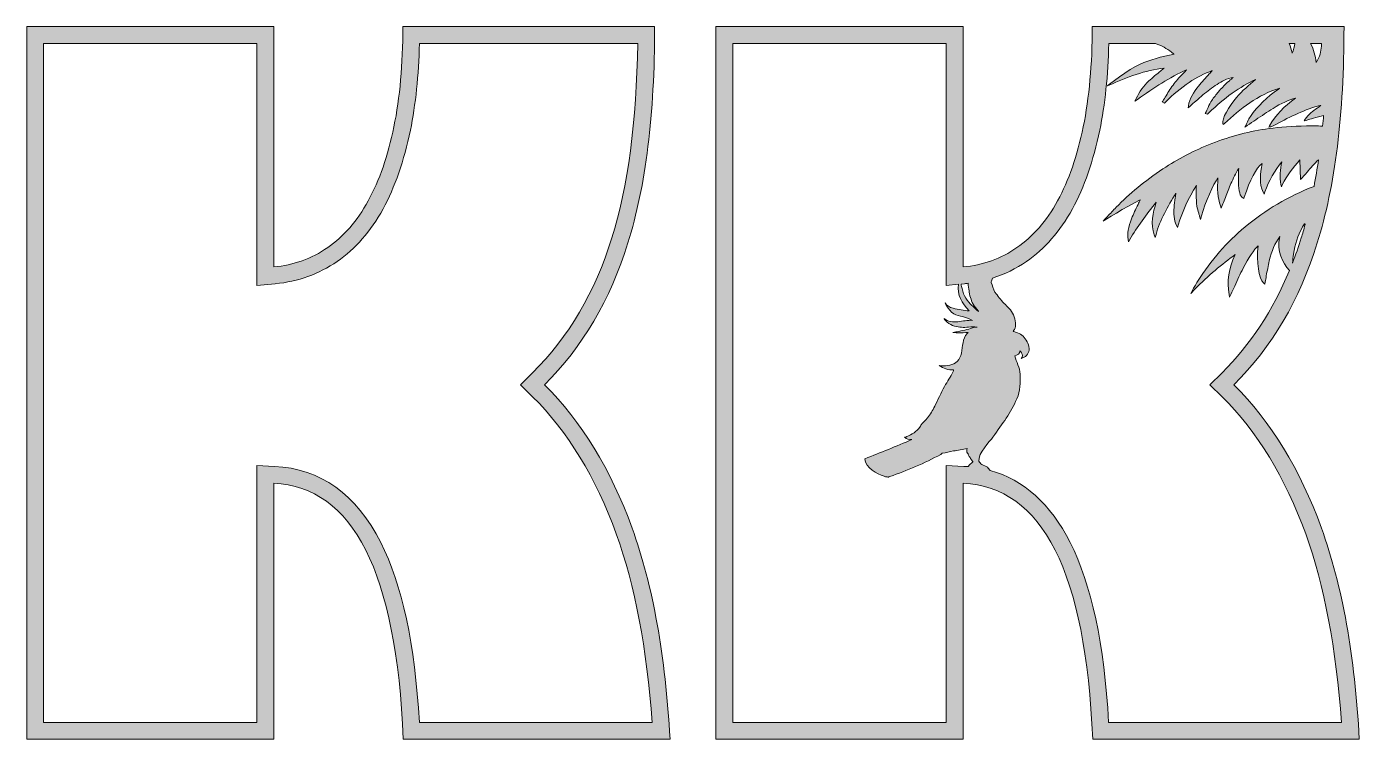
# Model space of a CAD drawing. Header units: millimetres. Extents: x 9 to 732, y -271 to -9.
# Drawn here: x 492.3 to 730, y -136.3 to -9.3 of the extents above; entities that cross this region are included whole.
import ezdxf

# ---------------------------------------------------------------- set-up
doc = ezdxf.new("R2010")
doc.units = ezdxf.units.MM
doc.header["$MEASUREMENT"] = 0
doc.layers.add('Layer 7', color=7, linetype='Continuous')
doc.layers.add('Layer8', color=7, linetype='Continuous')

msp = doc.modelspace()

# ---------------------------------------------------------------- hatches: boundary and pattern name
at = {"layer": 'Layer 7'}
h = msp.add_hatch(color=1, dxfattribs=at)
h.dxf.hatch_style = 2
edge = h.paths.add_edge_path()
edge.add_spline(control_points=[(723.21, -98.63), (719.4, -88.13), (714.19, -79.61), (707.58, -73.06), (714.37, -66.35), (719.33, -57.92), (722.46, -47.79), (725.64, -37.72), (727.23, -24.87), (727.23, -9.25), (727.23, -9.25), (682.32, -9.25), (682.32, -9.25), (682.32, -15.97), (681.78, -21.92), (680.72, -27.09), (679.65, -32.27), (678.13, -36.67), (676.15, -40.28), (674.17, -43.89), (671.75, -46.67), (668.9, -48.63), (666.05, -50.59), (662.84, -51.74), (659.27, -52.07), (659.27, -52.07), (659.27, -9.25), (659.27, -9.25), (659.27, -9.25), (615.21, -9.25), (615.21, -9.25), (615.21, -9.25), (615.21, -136.25), (615.21, -136.25), (615.21, -136.25), (659.27, -136.25), (659.27, -136.25), (659.27, -136.25), (659.27, -90.61), (659.27, -90.61), (673.46, -91.27), (681.16, -106.49), (682.4, -136.25), (682.4, -136.25), (729.96, -136.25), (729.96, -136.25), (729.17, -121.42), (726.92, -108.86), (723.21, -98.63)], knot_values=[0, 0, 0, 0, 1, 1, 1, 2, 2, 2, 3, 3, 3, 4, 4, 4, 5, 5, 5, 6, 6, 6, 7, 7, 7, 8, 8, 8, 9, 9, 9, 10, 10, 10, 11, 11, 11, 12, 12, 12, 13, 13, 13, 14, 14, 14, 15, 15, 15, 16, 16, 16, 16], degree=3, periodic=1)
edge = h.paths.add_edge_path()
edge.add_spline(control_points=[(719.59, -46.9), (719.12, -48.44), (718.6, -49.93), (718.03, -51.38), (718.09, -50.86), (718.16, -50.32), (718.24, -49.8), (718.51, -47.98), (718.99, -46.5), (719.74, -45.12), (719.86, -44.88), (720.03, -44.65), (720.21, -44.4), (720.22, -44.38), (720.24, -44.36), (720.25, -44.33), (720.25, -44.33), (720.29, -44.53), (720.29, -44.53), (720.07, -45.34), (719.84, -46.13), (719.59, -46.9)], knot_values=[0, 0, 0, 0, 1, 1, 1, 2, 2, 2, 3, 3, 3, 4, 4, 4, 5, 5, 5, 6, 6, 6, 7, 7, 7, 7], degree=3, periodic=1)
edge = h.paths.add_edge_path()
edge.add_spline(control_points=[(723.22, -12.25), (723.21, -12.41), (723.2, -12.57), (723.19, -12.73), (723.1, -13.64), (722.95, -14.61), (722.27, -15.63), (722.14, -14.46), (721.82, -13.36), (721.27, -12.25), (721.27, -12.25), (723.22, -12.25), (723.22, -12.25)], knot_values=[0, 0, 0, 0, 1, 1, 1, 2, 2, 2, 3, 3, 3, 4, 4, 4, 4], degree=3, periodic=1)
edge = h.paths.add_edge_path()
edge.add_spline(control_points=[(718.46, -12.25), (718.4, -12.81), (718.26, -13.38), (718.01, -13.98), (717.85, -13.37), (717.66, -12.79), (717.44, -12.25), (717.44, -12.25), (718.46, -12.25), (718.46, -12.25)], knot_values=[0, 0, 0, 0, 1, 1, 1, 2, 2, 2, 3, 3, 3, 3], degree=3, periodic=1)
edge = h.paths.add_edge_path()
edge.add_spline(control_points=[(659.56, -55.06), (659.77, -55.04), (659.98, -55.01), (660.19, -54.99), (660.22, -55.31), (660.29, -56.06), (660.34, -56.3), (660.4, -56.6), (660.47, -57.14), (660.61, -57.51), (660.76, -57.88), (660.84, -58.31), (661.08, -58.7), (661.31, -59.08), (661.73, -59.56), (661.98, -59.92), (662.02, -59.97), (662.04, -60), (662.03, -59.99), (661.84, -59.81), (661.78, -59.82), (661.53, -59.57), (661.28, -59.32), (660.87, -59), (660.57, -58.63), (660.26, -58.26), (659.79, -57.72), (659.55, -57.24), (659.31, -56.77), (659.12, -55.97), (659, -55.53), (658.94, -55.34), (658.94, -55.22), (658.95, -55.12), (658.95, -55.12), (659.56, -55.06), (659.56, -55.06)], knot_values=[0, 0, 0, 0, 1, 1, 1, 2, 2, 2, 3, 3, 3, 4, 4, 4, 5, 5, 5, 6, 6, 6, 7, 7, 7, 8, 8, 8, 9, 9, 9, 10, 10, 10, 11, 11, 11, 12, 12, 12, 12], degree=3, periodic=1)
edge = h.paths.add_edge_path()
edge.add_spline(control_points=[(656.27, -87.47), (656.27, -87.47), (656.27, -133.25), (656.27, -133.25), (656.27, -133.25), (618.21, -133.25), (618.21, -133.25), (618.21, -133.25), (618.21, -12.25), (618.21, -12.25), (618.21, -12.25), (656.27, -12.25), (656.27, -12.25), (656.27, -12.25), (656.27, -55.37), (656.27, -55.37), (656.27, -55.37), (658.46, -55.16), (658.46, -55.16), (658.14, -57.12), (659.07, -58.46), (660.39, -59.89), (659.39, -59.83), (658.47, -59.67), (657.49, -59.42), (656.9, -59.26), (656.4, -59.01), (656.08, -58.45), (655.98, -58.45), (656.94, -60.31), (658.02, -60.62), (659.11, -60.93), (660, -61.06), (660.97, -61.59), (660.06, -61.53), (659.25, -61.72), (658.35, -61.83), (657.45, -61.93), (656.64, -61.81), (655.88, -61.28), (655.8, -61.32), (656.9, -62.45), (657.75, -62.63), (658.6, -62.82), (659.4, -62.9), (660.26, -62.8), (660.8, -62.74), (661.24, -62.63), (661.77, -62.83), (661.62, -62.86), (661.45, -62.77), (661.3, -62.81), (660.85, -62.93), (660.41, -63.15), (659.96, -63.24), (659.5, -63.33), (658.95, -63.47), (658.53, -63.55), (658.11, -63.64), (657.84, -63.66), (657.45, -63.73), (657.43, -63.81), (659.15, -63.86), (660.19, -63.74), (659.99, -63.94), (659.82, -64.16), (659.73, -64.3), (659.05, -65.32), (659.29, -66.7), (658.87, -67.86), (658.69, -68.36), (658.39, -68.81), (657.96, -69.13), (657.14, -69.73), (656.03, -69.7), (655.01, -69.65), (655.75, -70.19), (656.67, -70.45), (657.58, -70.41), (657.58, -70.52), (657.54, -70.63), (657.5, -70.72), (657.09, -71.62), (656.45, -72.53), (655.98, -73.35), (655.31, -74.52), (654.82, -75.79), (654.23, -76.91), (653.81, -77.73), (653.48, -78.26), (652.95, -78.96), (652.59, -79.43), (652.15, -79.8), (651.76, -80.27), (651.68, -80.37), (651.71, -80.47), (651.58, -80.64), (651.01, -81.42), (650.14, -81.91), (649.23, -82.31), (649.13, -82.36), (648.97, -82.41), (648.86, -82.43), (649.19, -82.82), (649.67, -82.8), (650.14, -82.81), (647.39, -84.05), (644.56, -85.13), (641.77, -86.26), (641.88, -87.98), (643.91, -88.93), (645.2, -89.38), (645.72, -89.56), (645.4, -89.49), (645.72, -89.5), (646.05, -89.51), (645.85, -89.56), (646.23, -89.42), (649.23, -88.37), (652.45, -87.04), (655.29, -85.48), (655.38, -85.41), (655.47, -85.35), (655.55, -85.28), (656.27, -85.18), (656.84, -84.98), (657.59, -84.87), (658.34, -84.76), (659.23, -84.63), (659.99, -84.43), (659.96, -84.62), (659.97, -84.89), (659.97, -85.06), (659.98, -85.23), (660.11, -85.31), (660.17, -85.37), (660.23, -85.42), (660.19, -85.43), (660.2, -85.45), (660.27, -85.64), (660.35, -85.78), (660.45, -85.94), (660.47, -85.97), (660.5, -86), (660.52, -86.04), (660.62, -86.25), (660.94, -86.67), (661.03, -86.79), (661.11, -86.89), (661.05, -86.81), (661.05, -86.82), (660.96, -86.9), (660.86, -86.94), (660.77, -87.02), (660.57, -87.21), (660.4, -87.33), (660.23, -87.58), (660.21, -87.61), (660.2, -87.63), (660.19, -87.66), (659.93, -87.64), (659.67, -87.63), (659.41, -87.61), (659.41, -87.61), (656.27, -87.47), (656.27, -87.47)], knot_values=[0, 0, 0, 0, 1, 1, 1, 2, 2, 2, 3, 3, 3, 4, 4, 4, 5, 5, 5, 6, 6, 6, 7, 7, 7, 8, 8, 8, 9, 9, 9, 10, 10, 10, 11, 11, 11, 12, 12, 12, 13, 13, 13, 14, 14, 14, 15, 15, 15, 16, 16, 16, 17, 17, 17, 18, 18, 18, 19, 19, 19, 20, 20, 20, 21, 21, 21, 22, 22, 22, 23, 23, 23, 24, 24, 24, 25, 25, 25, 26, 26, 26, 27, 27, 27, 28, 28, 28, 29, 29, 29, 30, 30, 30, 31, 31, 31, 32, 32, 32, 33, 33, 33, 34, 34, 34, 35, 35, 35, 36, 36, 36, 37, 37, 37, 38, 38, 38, 39, 39, 39, 40, 40, 40, 41, 41, 41, 42, 42, 42, 43, 43, 43, 44, 44, 44, 45, 45, 45, 46, 46, 46, 47, 47, 47, 48, 48, 48, 49, 49, 49, 50, 50, 50, 51, 51, 51, 52, 52, 52, 53, 53, 53, 54, 54, 54, 55, 55, 55, 55], degree=3, periodic=1)
edge = h.paths.add_edge_path()
edge.add_spline(control_points=[(678.37, -101.17), (674.88, -94.28), (670.09, -89.98), (664.11, -88.34), (663.96, -88.15), (663.82, -87.96), (663.64, -87.78), (663.38, -87.5), (662.93, -87.45), (662.62, -87.25), (662.41, -87.11), (662.23, -86.88), (662.08, -86.68), (661.95, -85.26), (664.05, -83.19), (664.61, -82.39), (666.35, -79.9), (667.78, -78.14), (668.87, -75.59), (669.5, -74.12), (669.54, -72.68), (669.46, -71.2), (669.38, -69.94), (668.8, -69.06), (668.51, -67.89), (668.9, -67.76), (669.51, -67.54), (669.42, -67.05), (669.53, -67.13), (669.64, -67.23), (669.72, -67.35), (669.93, -67.65), (669.94, -68.12), (669.66, -68.36), (670.35, -68.17), (670.99, -67.61), (671.07, -66.89), (671.12, -66.48), (670.99, -66.06), (670.82, -65.68), (670.5, -64.95), (670, -64.24), (669.26, -63.93), (668.94, -63.79), (668.59, -63.67), (668.24, -63.56), (668.26, -63.54), (668.27, -63.52), (668.29, -63.5), (668.28, -63.46), (668.28, -63.43), (668.28, -63.39), (668.55, -63.16), (668.69, -62.77), (668.65, -62.36), (668.57, -61.41), (668.34, -60.45), (667.74, -59.71), (667.47, -59.37), (667.13, -59.09), (666.82, -58.79), (666.2, -58.18), (665.67, -57.49), (665.15, -56.8), (665.09, -56.72), (665.03, -56.64), (664.97, -56.56), (664.72, -56), (664.5, -55.41), (664.31, -54.83), (664.31, -54.8), (664.31, -54.77), (664.32, -54.75), (664.37, -54.54), (664.45, -54.3), (664.52, -54.06), (666.69, -53.38), (668.72, -52.4), (670.6, -51.1), (673.83, -48.89), (676.58, -45.73), (678.78, -41.72), (680.89, -37.86), (682.53, -33.15), (683.66, -27.7), (684.6, -23.14), (685.14, -17.95), (685.28, -12.25), (685.28, -12.25), (693.58, -12.25), (693.58, -12.25), (694.14, -12.46), (694.66, -12.66), (695.13, -12.91), (695.6, -13.17), (696.04, -13.5), (696.46, -13.82), (696.61, -13.94), (696.77, -14.06), (696.93, -14.17), (694.6, -14.6), (692.67, -15.16), (690.85, -15.93), (688.81, -16.8), (685.01, -19.82), (685.01, -19.82), (685.01, -19.82), (685.36, -19.67), (685.36, -19.67), (688.45, -18.29), (691.77, -16.98), (695.14, -16.66), (694.93, -16.83), (694.73, -16.99), (694.53, -17.15), (693.82, -17.72), (693.08, -18.31), (692.41, -18.93), (691.49, -19.78), (690.73, -20.84), (690.14, -22.08), (690.14, -22.08), (689.94, -22.52), (689.94, -22.52), (689.94, -22.52), (690.37, -22.22), (690.37, -22.22), (693.35, -20.14), (696.09, -18.29), (699.15, -16.93), (699, -17.09), (698.85, -17.25), (698.71, -17.4), (698.07, -18.07), (697.46, -18.71), (696.93, -19.4), (696.4, -20.09), (695.94, -20.83), (695.49, -21.55), (695.3, -21.87), (695.1, -22.19), (694.9, -22.5), (694.9, -22.5), (694.82, -22.62), (694.82, -22.62), (694.82, -22.62), (695.2, -22.87), (695.2, -22.87), (695.2, -22.87), (695.32, -22.76), (695.32, -22.76), (698.29, -19.86), (700.91, -18.09), (703.74, -17.08), (703.56, -17.28), (703.37, -17.48), (703.19, -17.67), (702.51, -18.4), (701.86, -19.08), (701.29, -19.83), (700.47, -20.9), (699.68, -22.06), (699.47, -23.37), (699.47, -23.37), (699.41, -23.72), (699.41, -23.72), (699.41, -23.72), (699.72, -23.45), (699.72, -23.45), (700.1, -23.13), (700.47, -22.81), (700.82, -22.5), (701.66, -21.76), (702.45, -21.07), (703.3, -20.42), (704.14, -19.79), (705.01, -19.25), (705.89, -18.8), (706.43, -18.52), (706.94, -18.4), (707.47, -18.3), (707.36, -18.4), (707.25, -18.49), (707.14, -18.59), (707.14, -18.59), (706.95, -18.75), (706.95, -18.75), (706.64, -19.03), (706.31, -19.31), (706, -19.6), (705.91, -19.68), (705.83, -19.77), (705.76, -19.86), (705.71, -19.92), (705.66, -19.98), (705.61, -20.03), (705.53, -20.11), (705.46, -20.18), (705.37, -20.25), (705.23, -20.38), (705.08, -20.52), (704.96, -20.68), (704.87, -20.79), (704.78, -20.9), (704.69, -21.02), (704.27, -21.54), (703.85, -22.08), (703.5, -22.64), (703.23, -23.08), (703.02, -23.55), (702.82, -23.99), (702.73, -24.19), (702.64, -24.39), (702.55, -24.58), (702.55, -24.58), (702.49, -24.72), (702.49, -24.72), (702.49, -24.72), (702.87, -24.83), (702.87, -24.83), (702.87, -24.83), (703.2, -24.52), (703.2, -24.52), (704.47, -23.34), (705.79, -22.13), (707.25, -21.12), (708.73, -20.11), (710.04, -19.29), (711.43, -18.69), (710.25, -19.66), (709.08, -20.67), (708.08, -21.85), (706.7, -23.47), (705.39, -25.72), (705.63, -26.48), (705.63, -26.48), (705.69, -26.68), (705.69, -26.68), (705.69, -26.68), (705.89, -26.5), (705.89, -26.5), (708.72, -23.91), (711.88, -21.37), (715.77, -20.2), (715.69, -20.27), (715.61, -20.32), (715.53, -20.38), (713.47, -21.78), (711.79, -23.42), (710.54, -25.25), (710.34, -25.54), (710.2, -25.84), (710.03, -26.19), (709.95, -26.36), (709.86, -26.53), (709.77, -26.72), (709.77, -26.72), (709.53, -27.17), (709.53, -27.17), (709.53, -27.17), (709.98, -26.87), (709.98, -26.87), (710.5, -26.52), (711, -26.18), (711.49, -25.85), (712.55, -25.13), (713.55, -24.45), (714.57, -23.81), (716.01, -22.92), (717.33, -22.31), (718.6, -21.98), (716.55, -23.42), (715.02, -25.04), (713.93, -26.91), (713.93, -26.91), (713.8, -27.14), (713.8, -27.14), (713.8, -27.14), (714.05, -27.11), (714.05, -27.11), (714.27, -27.08), (714.43, -27), (714.59, -26.92), (717.22, -25.52), (719.81, -24.2), (722.52, -23.41), (722.71, -23.35), (722.9, -23.31), (723.1, -23.28), (722.89, -23.44), (722.67, -23.59), (722.45, -23.75), (721.68, -24.3), (720.87, -24.87), (720.3, -25.76), (720.3, -25.76), (720.12, -26.04), (720.12, -26.04), (720.12, -26.04), (720.45, -25.95), (720.45, -25.95), (720.9, -25.82), (721.34, -25.7), (721.77, -25.58), (722.39, -25.4), (722.99, -25.23), (723.59, -25.07), (723.53, -25.71), (723.48, -26.34), (723.41, -26.97), (722.46, -26.93), (721.5, -26.91), (720.55, -26.94), (717.93, -27.01), (715.81, -27.16), (713.87, -27.41), (710.51, -27.84), (707.07, -28.74), (703.64, -30.09), (700.49, -31.31), (697.57, -32.83), (694.93, -34.6), (691.68, -36.78), (688.95, -39.02), (686.59, -41.44), (686.07, -41.98), (685.55, -42.54), (685.05, -43.07), (684.82, -43.32), (684.59, -43.57), (684.36, -43.82), (684.36, -43.82), (684.25, -43.93), (684.25, -43.93), (684.25, -43.93), (688.36, -41.35), (690.89, -40.09), (690.76, -40.37), (690.62, -40.64), (690.49, -40.92), (690.08, -41.8), (689.68, -42.63), (689.33, -43.48), (688.73, -44.95), (688.53, -46.13), (688.7, -47.19), (688.7, -47.19), (688.76, -47.58), (688.76, -47.58), (688.76, -47.58), (689, -47.18), (689, -47.18), (690.37, -44.91), (691.93, -42.73), (693.75, -40.55), (693.11, -42.39), (692.67, -44.45), (693.38, -46.36), (693.38, -46.36), (693.55, -46.81), (693.55, -46.81), (693.55, -46.81), (693.7, -46.28), (693.7, -46.28), (694.38, -43.71), (695.81, -41.28), (697.26, -38.92), (697.22, -39.2), (697.18, -39.48), (697.14, -39.75), (697.05, -40.32), (696.96, -40.91), (696.92, -41.49), (696.84, -42.52), (696.83, -43.62), (697.36, -44.69), (697.36, -44.69), (697.53, -45.05), (697.53, -45.05), (697.53, -45.05), (697.67, -44.61), (697.67, -44.61), (698.42, -42.12), (699.48, -39.8), (700.89, -37.55), (700.89, -37.75), (700.88, -37.96), (700.87, -38.16), (700.85, -38.48), (700.84, -38.81), (700.85, -39.13), (700.85, -39.93), (700.91, -40.61), (701, -41.21), (701.07, -41.66), (701.2, -42.09), (701.32, -42.5), (701.37, -42.68), (701.42, -42.87), (701.47, -43.05), (701.47, -43.05), (701.62, -43.61), (701.62, -43.61), (701.62, -43.61), (701.79, -42.99), (701.79, -42.99), (702.47, -40.53), (703.91, -37.28), (704.75, -36.22), (704.57, -38.12), (704.72, -39.75), (705.2, -41.2), (705.2, -41.2), (705.33, -41.59), (705.33, -41.59), (705.33, -41.59), (705.51, -41.14), (705.51, -41.14), (705.66, -40.75), (705.81, -40.37), (705.95, -39.99), (706.27, -39.13), (706.58, -38.33), (706.94, -37.52), (706.94, -37.52), (707.07, -37.22), (707.07, -37.22), (707.47, -36.32), (707.88, -35.39), (708.44, -34.51), (708.44, -34.96), (708.43, -35.4), (708.42, -35.83), (708.41, -36.24), (708.4, -36.65), (708.4, -37.06), (708.41, -38.49), (708.72, -39.58), (709.18, -39.78), (709.18, -39.78), (709.37, -39.86), (709.37, -39.86), (709.37, -39.86), (709.43, -39.65), (709.43, -39.65), (710.43, -36.57), (711.57, -34.43), (712.62, -33.66), (712.32, -35.42), (712.04, -37.23), (712.81, -38.76), (712.81, -38.76), (712.99, -39.1), (712.99, -39.1), (712.99, -39.1), (713.12, -38.68), (713.12, -38.68), (713.76, -36.7), (714.96, -34.89), (716.12, -33.34), (715.9, -34.69), (715.7, -36.08), (715.96, -37.37), (715.96, -37.37), (716.05, -37.8), (716.05, -37.8), (716.05, -37.8), (716.27, -37.34), (716.27, -37.34), (717.03, -35.77), (718.12, -34.42), (719.37, -32.97), (719.37, -32.97), (719.48, -36.46), (719.48, -36.46), (719.48, -36.46), (719.74, -36.2), (719.74, -36.2), (720.19, -35.74), (720.56, -35.29), (720.92, -34.86), (721.14, -34.59), (721.35, -34.34), (721.57, -34.09), (721.92, -33.7), (722.3, -33.33), (722.68, -32.96), (722.44, -34.59), (722.18, -36.18), (721.88, -37.71), (717.32, -39.49), (713.18, -41.92), (709.57, -44.94), (706.33, -47.65), (703.56, -50.83), (701.09, -54.66), (700.91, -54.94), (700.76, -55.22), (700.61, -55.5), (700.54, -55.63), (700.48, -55.76), (700.41, -55.88), (700.41, -55.88), (699.9, -56.8), (699.9, -56.8), (699.9, -56.8), (700.66, -56), (700.66, -56), (702.93, -53.63), (705.52, -51.58), (707.83, -49.87), (706.64, -52.3), (706.28, -54.63), (706.73, -56.99), (706.73, -56.99), (706.82, -57.44), (706.82, -57.44), (706.82, -57.44), (707.04, -56.96), (707.04, -56.96), (707.28, -56.46), (707.5, -55.96), (707.73, -55.47), (708.23, -54.37), (708.7, -53.33), (709.24, -52.29), (710.18, -50.47), (711.28, -48.9), (711.89, -48.32), (711.6, -51.07), (712.05, -54.22), (712.87, -54.93), (712.87, -54.93), (713.1, -55.13), (713.1, -55.13), (713.1, -55.13), (713.16, -54.8), (713.16, -54.8), (713.23, -54.42), (713.3, -54.03), (713.37, -53.64), (713.53, -52.77), (713.69, -51.87), (713.9, -50.99), (714.33, -49.19), (714.91, -47.86), (715.78, -46.67), (715.15, -49.38), (716.28, -51.24), (717.49, -52.72), (714.56, -59.81), (710.53, -65.92), (705.47, -70.93), (705.47, -70.93), (703.31, -73.06), (703.31, -73.06), (703.31, -73.06), (705.47, -75.19), (705.47, -75.19), (711.73, -81.39), (716.75, -89.62), (720.39, -99.65), (723.71, -108.8), (725.86, -120.1), (726.77, -133.25), (726.77, -133.25), (685.25, -133.25), (685.25, -133.25), (684.46, -119.24), (682.2, -108.73), (678.37, -101.17)], knot_values=[0, 0, 0, 0, 1, 1, 1, 2, 2, 2, 3, 3, 3, 4, 4, 4, 5, 5, 5, 6, 6, 6, 7, 7, 7, 8, 8, 8, 9, 9, 9, 10, 10, 10, 11, 11, 11, 12, 12, 12, 13, 13, 13, 14, 14, 14, 15, 15, 15, 16, 16, 16, 17, 17, 17, 18, 18, 18, 19, 19, 19, 20, 20, 20, 21, 21, 21, 22, 22, 22, 23, 23, 23, 24, 24, 24, 25, 25, 25, 26, 26, 26, 27, 27, 27, 28, 28, 28, 29, 29, 29, 30, 30, 30, 31, 31, 31, 32, 32, 32, 33, 33, 33, 34, 34, 34, 35, 35, 35, 36, 36, 36, 37, 37, 37, 38, 38, 38, 39, 39, 39, 40, 40, 40, 41, 41, 41, 42, 42, 42, 43, 43, 43, 44, 44, 44, 45, 45, 45, 46, 46, 46, 47, 47, 47, 48, 48, 48, 49, 49, 49, 50, 50, 50, 51, 51, 51, 52, 52, 52, 53, 53, 53, 54, 54, 54, 55, 55, 55, 56, 56, 56, 57, 57, 57, 58, 58, 58, 59, 59, 59, 60, 60, 60, 61, 61, 61, 62, 62, 62, 63, 63, 63, 64, 64, 64, 65, 65, 65, 66, 66, 66, 67, 67, 67, 68, 68, 68, 69, 69, 69, 70, 70, 70, 71, 71, 71, 72, 72, 72, 73, 73, 73, 74, 74, 74, 75, 75, 75, 76, 76, 76, 77, 77, 77, 78, 78, 78, 79, 79, 79, 80, 80, 80, 81, 81, 81, 82, 82, 82, 83, 83, 83, 84, 84, 84, 85, 85, 85, 86, 86, 86, 87, 87, 87, 88, 88, 88, 89, 89, 89, 90, 90, 90, 91, 91, 91, 92, 92, 92, 93, 93, 93, 94, 94, 94, 95, 95, 95, 96, 96, 96, 97, 97, 97, 98, 98, 98, 99, 99, 99, 100, 100, 100, 101, 101, 101, 102, 102, 102, 103, 103, 103, 104, 104, 104, 105, 105, 105, 106, 106, 106, 107, 107, 107, 108, 108, 108, 109, 109, 109, 110, 110, 110, 111, 111, 111, 112, 112, 112, 113, 113, 113, 114, 114, 114, 115, 115, 115, 116, 116, 116, 117, 117, 117, 118, 118, 118, 119, 119, 119, 120, 120, 120, 121, 121, 121, 122, 122, 122, 123, 123, 123, 124, 124, 124, 125, 125, 125, 126, 126, 126, 127, 127, 127, 128, 128, 128, 129, 129, 129, 130, 130, 130, 131, 131, 131, 132, 132, 132, 133, 133, 133, 134, 134, 134, 135, 135, 135, 136, 136, 136, 137, 137, 137, 138, 138, 138, 139, 139, 139, 140, 140, 140, 141, 141, 141, 142, 142, 142, 143, 143, 143, 144, 144, 144, 145, 145, 145, 146, 146, 146, 147, 147, 147, 148, 148, 148, 149, 149, 149, 150, 150, 150, 151, 151, 151, 152, 152, 152, 153, 153, 153, 154, 154, 154, 155, 155, 155, 156, 156, 156, 157, 157, 157, 158, 158, 158, 159, 159, 159, 160, 160, 160, 161, 161, 161, 162, 162, 162, 163, 163, 163, 164, 164, 164, 165, 165, 165, 166, 166, 166, 167, 167, 167, 168, 168, 168, 169, 169, 169, 170, 170, 170, 171, 171, 171, 172, 172, 172, 173, 173, 173, 174, 174, 174, 175, 175, 175, 176, 176, 176, 177, 177, 177, 178, 178, 178, 179, 179, 179, 180, 180, 180, 181, 181, 181, 182, 182, 182, 183, 183, 183, 184, 184, 184, 185, 185, 185, 186, 186, 186, 187, 187, 187, 188, 188, 188, 189, 189, 189, 190, 190, 190, 190], degree=3, periodic=1)
at = {"layer": 'Layer8'}
h = msp.add_hatch(color=2, dxfattribs=at)
h.dxf.hatch_style = 2
edge = h.paths.add_edge_path()
edge.add_spline(control_points=[(600.25, -98.63), (596.44, -88.13), (591.23, -79.61), (584.62, -73.06), (591.41, -66.35), (596.37, -57.92), (599.5, -47.79), (602.68, -37.72), (604.27, -24.87), (604.27, -9.25), (604.27, -9.25), (559.36, -9.25), (559.36, -9.25), (559.36, -15.97), (558.83, -21.92), (557.76, -27.09), (556.69, -32.27), (555.17, -36.67), (553.19, -40.28), (551.21, -43.89), (548.79, -46.67), (545.95, -48.63), (543.09, -50.59), (539.88, -51.74), (536.32, -52.07), (536.32, -52.07), (536.32, -9.25), (536.32, -9.25), (536.32, -9.25), (492.26, -9.25), (492.26, -9.25), (492.26, -9.25), (492.26, -136.25), (492.26, -136.25), (492.26, -136.25), (536.32, -136.25), (536.32, -136.25), (536.32, -136.25), (536.32, -90.61), (536.32, -90.61), (550.5, -91.27), (558.2, -106.49), (559.44, -136.25), (559.44, -136.25), (607.01, -136.25), (607.01, -136.25), (606.21, -121.42), (603.97, -108.86), (600.25, -98.63)], knot_values=[0, 0, 0, 0, 1, 1, 1, 2, 2, 2, 3, 3, 3, 4, 4, 4, 5, 5, 5, 6, 6, 6, 7, 7, 7, 8, 8, 8, 9, 9, 9, 10, 10, 10, 11, 11, 11, 12, 12, 12, 13, 13, 13, 14, 14, 14, 15, 15, 15, 16, 16, 16, 16], degree=3, periodic=1)
edge = h.paths.add_edge_path()
edge.add_spline(control_points=[(555.41, -101.17), (551.05, -92.56), (544.67, -88), (536.46, -87.61), (536.46, -87.61), (533.32, -87.47), (533.32, -87.47), (533.32, -87.47), (533.32, -90.61), (533.32, -90.61), (533.32, -90.61), (533.32, -133.25), (533.32, -133.25), (533.32, -133.25), (495.26, -133.25), (495.26, -133.25), (495.26, -133.25), (495.26, -12.25), (495.26, -12.25), (495.26, -12.25), (533.32, -12.25), (533.32, -12.25), (533.32, -12.25), (533.32, -52.07), (533.32, -52.07), (533.32, -52.07), (533.32, -55.37), (533.32, -55.37), (533.32, -55.37), (536.6, -55.06), (536.6, -55.06), (540.67, -54.68), (544.38, -53.34), (547.64, -51.1), (550.87, -48.89), (553.62, -45.73), (555.82, -41.72), (557.93, -37.86), (559.57, -33.15), (560.7, -27.7), (561.64, -23.14), (562.18, -17.95), (562.32, -12.25), (562.32, -12.25), (601.25, -12.25), (601.25, -12.25), (601.06, -26.16), (599.51, -37.8), (596.64, -46.9), (593.67, -56.51), (588.91, -64.59), (582.51, -70.93), (582.51, -70.93), (580.36, -73.06), (580.36, -73.06), (580.36, -73.06), (582.51, -75.19), (582.51, -75.19), (588.77, -81.39), (593.79, -89.62), (597.43, -99.65), (600.75, -108.8), (602.9, -120.1), (603.82, -133.25), (603.82, -133.25), (562.3, -133.25), (562.3, -133.25), (561.5, -119.24), (559.24, -108.73), (555.41, -101.17)], knot_values=[0, 0, 0, 0, 1, 1, 1, 2, 2, 2, 3, 3, 3, 4, 4, 4, 5, 5, 5, 6, 6, 6, 7, 7, 7, 8, 8, 8, 9, 9, 9, 10, 10, 10, 11, 11, 11, 12, 12, 12, 13, 13, 13, 14, 14, 14, 15, 15, 15, 16, 16, 16, 17, 17, 17, 18, 18, 18, 19, 19, 19, 20, 20, 20, 21, 21, 21, 22, 22, 22, 23, 23, 23, 23], degree=3, periodic=1)

# ---------------------------------------------------------------- linework, layer by layer
at = {"layer": 'Layer 7', "lineweight": 0}
for points, knots in [([(723.21, -98.63), (719.4, -88.13), (714.19, -79.61), (707.58, -73.06), (714.37, -66.35), (719.33, -57.92), (722.46, -47.79), (725.64, -37.72), (727.23, -24.87), (727.23, -9.25), (727.23, -9.25), (682.32, -9.25), (682.32, -9.25), (682.32, -15.97), (681.78, -21.92), (680.72, -27.09), (679.65, -32.27), (678.13, -36.67), (676.15, -40.28), (674.17, -43.89), (671.75, -46.67), (668.9, -48.63), (666.05, -50.59), (662.84, -51.74), (659.27, -52.07), (659.27, -52.07), (659.27, -9.25), (659.27, -9.25), (659.27, -9.25), (615.21, -9.25), (615.21, -9.25), (615.21, -9.25), (615.21, -136.25), (615.21, -136.25), (615.21, -136.25), (659.27, -136.25), (659.27, -136.25), (659.27, -136.25), (659.27, -90.61), (659.27, -90.61), (673.46, -91.27), (681.16, -106.49), (682.4, -136.25), (682.4, -136.25), (729.96, -136.25), (729.96, -136.25), (729.17, -121.42), (726.92, -108.86), (723.21, -98.63)], [0, 0, 0, 0, 1, 1, 1, 2, 2, 2, 3, 3, 3, 4, 4, 4, 5, 5, 5, 6, 6, 6, 7, 7, 7, 8, 8, 8, 9, 9, 9, 10, 10, 10, 11, 11, 11, 12, 12, 12, 13, 13, 13, 14, 14, 14, 15, 15, 15, 16, 16, 16, 16]), ([(656.27, -87.47), (656.27, -87.47), (656.27, -133.25), (656.27, -133.25), (656.27, -133.25), (618.21, -133.25), (618.21, -133.25), (618.21, -133.25), (618.21, -12.25), (618.21, -12.25), (618.21, -12.25), (656.27, -12.25), (656.27, -12.25), (656.27, -12.25), (656.27, -55.37), (656.27, -55.37), (656.27, -55.37), (658.46, -55.16), (658.46, -55.16), (658.14, -57.12), (659.07, -58.46), (660.39, -59.89), (659.39, -59.83), (658.47, -59.67), (657.49, -59.42), (656.9, -59.26), (656.4, -59.01), (656.08, -58.45), (655.98, -58.45), (656.94, -60.31), (658.02, -60.62), (659.11, -60.93), (660, -61.06), (660.97, -61.59), (660.06, -61.53), (659.25, -61.72), (658.35, -61.83), (657.45, -61.93), (656.64, -61.81), (655.88, -61.28), (655.8, -61.32), (656.9, -62.45), (657.75, -62.63), (658.6, -62.82), (659.4, -62.9), (660.26, -62.8), (660.8, -62.74), (661.24, -62.63), (661.77, -62.83), (661.62, -62.86), (661.45, -62.77), (661.3, -62.81), (660.85, -62.93), (660.41, -63.15), (659.96, -63.24), (659.5, -63.33), (658.95, -63.47), (658.53, -63.55), (658.11, -63.64), (657.84, -63.66), (657.45, -63.73), (657.43, -63.81), (659.15, -63.86), (660.19, -63.74), (659.99, -63.94), (659.82, -64.16), (659.73, -64.3), (659.05, -65.32), (659.29, -66.7), (658.87, -67.86), (658.69, -68.36), (658.39, -68.81), (657.96, -69.13), (657.14, -69.73), (656.03, -69.7), (655.01, -69.65), (655.75, -70.19), (656.67, -70.45), (657.58, -70.41), (657.58, -70.52), (657.54, -70.63), (657.5, -70.72), (657.09, -71.62), (656.45, -72.53), (655.98, -73.35), (655.31, -74.52), (654.82, -75.79), (654.23, -76.91), (653.81, -77.73), (653.48, -78.26), (652.95, -78.96), (652.59, -79.43), (652.15, -79.8), (651.76, -80.27), (651.68, -80.37), (651.71, -80.47), (651.58, -80.64), (651.01, -81.42), (650.14, -81.91), (649.23, -82.31), (649.13, -82.36), (648.97, -82.41), (648.86, -82.43), (649.19, -82.82), (649.67, -82.8), (650.14, -82.81), (647.39, -84.05), (644.56, -85.13), (641.77, -86.26), (641.88, -87.98), (643.91, -88.93), (645.2, -89.38), (645.72, -89.56), (645.4, -89.49), (645.72, -89.5), (646.05, -89.51), (645.85, -89.56), (646.23, -89.42), (649.23, -88.37), (652.45, -87.04), (655.29, -85.48), (655.38, -85.41), (655.47, -85.35), (655.55, -85.28), (656.27, -85.18), (656.84, -84.98), (657.59, -84.87), (658.34, -84.76), (659.23, -84.63), (659.99, -84.43), (659.96, -84.62), (659.97, -84.89), (659.97, -85.06), (659.98, -85.23), (660.11, -85.31), (660.17, -85.37), (660.23, -85.42), (660.19, -85.43), (660.2, -85.45), (660.27, -85.64), (660.35, -85.78), (660.45, -85.94), (660.47, -85.97), (660.5, -86), (660.52, -86.04), (660.62, -86.25), (660.94, -86.67), (661.03, -86.79), (661.11, -86.89), (661.05, -86.81), (661.05, -86.82), (660.96, -86.9), (660.86, -86.94), (660.77, -87.02), (660.57, -87.21), (660.4, -87.33), (660.23, -87.58), (660.21, -87.61), (660.2, -87.63), (660.19, -87.66), (659.93, -87.64), (659.67, -87.63), (659.41, -87.61), (659.41, -87.61), (656.27, -87.47), (656.27, -87.47)], [0, 0, 0, 0, 1, 1, 1, 2, 2, 2, 3, 3, 3, 4, 4, 4, 5, 5, 5, 6, 6, 6, 7, 7, 7, 8, 8, 8, 9, 9, 9, 10, 10, 10, 11, 11, 11, 12, 12, 12, 13, 13, 13, 14, 14, 14, 15, 15, 15, 16, 16, 16, 17, 17, 17, 18, 18, 18, 19, 19, 19, 20, 20, 20, 21, 21, 21, 22, 22, 22, 23, 23, 23, 24, 24, 24, 25, 25, 25, 26, 26, 26, 27, 27, 27, 28, 28, 28, 29, 29, 29, 30, 30, 30, 31, 31, 31, 32, 32, 32, 33, 33, 33, 34, 34, 34, 35, 35, 35, 36, 36, 36, 37, 37, 37, 38, 38, 38, 39, 39, 39, 40, 40, 40, 41, 41, 41, 42, 42, 42, 43, 43, 43, 44, 44, 44, 45, 45, 45, 46, 46, 46, 47, 47, 47, 48, 48, 48, 49, 49, 49, 50, 50, 50, 51, 51, 51, 52, 52, 52, 53, 53, 53, 54, 54, 54, 55, 55, 55, 55]), ([(678.37, -101.17), (674.88, -94.28), (670.09, -89.98), (664.11, -88.34), (663.96, -88.15), (663.82, -87.96), (663.64, -87.78), (663.38, -87.5), (662.93, -87.45), (662.62, -87.25), (662.41, -87.11), (662.23, -86.88), (662.08, -86.68), (661.95, -85.26), (664.05, -83.19), (664.61, -82.39), (666.35, -79.9), (667.78, -78.14), (668.87, -75.59), (669.5, -74.12), (669.54, -72.68), (669.46, -71.2), (669.38, -69.94), (668.8, -69.06), (668.51, -67.89), (668.9, -67.76), (669.51, -67.54), (669.42, -67.05), (669.53, -67.13), (669.64, -67.23), (669.72, -67.35), (669.93, -67.65), (669.94, -68.12), (669.66, -68.36), (670.35, -68.17), (670.99, -67.61), (671.07, -66.89), (671.12, -66.48), (670.99, -66.06), (670.82, -65.68), (670.5, -64.95), (670, -64.24), (669.26, -63.93), (668.94, -63.79), (668.59, -63.67), (668.24, -63.56), (668.26, -63.54), (668.27, -63.52), (668.29, -63.5), (668.28, -63.46), (668.28, -63.43), (668.28, -63.39), (668.55, -63.16), (668.69, -62.77), (668.65, -62.36), (668.57, -61.41), (668.34, -60.45), (667.74, -59.71), (667.47, -59.37), (667.13, -59.09), (666.82, -58.79), (666.2, -58.18), (665.67, -57.49), (665.15, -56.8), (665.09, -56.72), (665.03, -56.64), (664.97, -56.56), (664.72, -56), (664.5, -55.41), (664.31, -54.83), (664.31, -54.8), (664.31, -54.77), (664.32, -54.75), (664.37, -54.54), (664.45, -54.3), (664.52, -54.06), (666.69, -53.38), (668.72, -52.4), (670.6, -51.1), (673.83, -48.89), (676.58, -45.73), (678.78, -41.72), (680.89, -37.86), (682.53, -33.15), (683.66, -27.7), (684.6, -23.14), (685.14, -17.95), (685.28, -12.25), (685.28, -12.25), (693.58, -12.25), (693.58, -12.25), (694.14, -12.46), (694.66, -12.66), (695.13, -12.91), (695.6, -13.17), (696.04, -13.5), (696.46, -13.82), (696.61, -13.94), (696.77, -14.06), (696.93, -14.17), (694.6, -14.6), (692.67, -15.16), (690.85, -15.93), (688.81, -16.8), (685.01, -19.82), (685.01, -19.82), (685.01, -19.82), (685.36, -19.67), (685.36, -19.67), (688.45, -18.29), (691.77, -16.98), (695.14, -16.66), (694.93, -16.83), (694.73, -16.99), (694.53, -17.15), (693.82, -17.72), (693.08, -18.31), (692.41, -18.93), (691.49, -19.78), (690.73, -20.84), (690.14, -22.08), (690.14, -22.08), (689.94, -22.52), (689.94, -22.52), (689.94, -22.52), (690.37, -22.22), (690.37, -22.22), (693.35, -20.14), (696.09, -18.29), (699.15, -16.93), (699, -17.09), (698.85, -17.25), (698.71, -17.4), (698.07, -18.07), (697.46, -18.71), (696.93, -19.4), (696.4, -20.09), (695.94, -20.83), (695.49, -21.55), (695.3, -21.87), (695.1, -22.19), (694.9, -22.5), (694.9, -22.5), (694.82, -22.62), (694.82, -22.62), (694.82, -22.62), (695.2, -22.87), (695.2, -22.87), (695.2, -22.87), (695.32, -22.76), (695.32, -22.76), (698.29, -19.86), (700.91, -18.09), (703.74, -17.08), (703.56, -17.28), (703.37, -17.48), (703.19, -17.67), (702.51, -18.4), (701.86, -19.08), (701.29, -19.83), (700.47, -20.9), (699.68, -22.06), (699.47, -23.37), (699.47, -23.37), (699.41, -23.72), (699.41, -23.72), (699.41, -23.72), (699.72, -23.45), (699.72, -23.45), (700.1, -23.13), (700.47, -22.81), (700.82, -22.5), (701.66, -21.76), (702.45, -21.07), (703.3, -20.42), (704.14, -19.79), (705.01, -19.25), (705.89, -18.8), (706.43, -18.52), (706.94, -18.4), (707.47, -18.3), (707.36, -18.4), (707.25, -18.49), (707.14, -18.59), (707.14, -18.59), (706.95, -18.75), (706.95, -18.75), (706.64, -19.03), (706.31, -19.31), (706, -19.6), (705.91, -19.68), (705.83, -19.77), (705.76, -19.86), (705.71, -19.92), (705.66, -19.98), (705.61, -20.03), (705.53, -20.11), (705.46, -20.18), (705.37, -20.25), (705.23, -20.38), (705.08, -20.52), (704.96, -20.68), (704.87, -20.79), (704.78, -20.9), (704.69, -21.02), (704.27, -21.54), (703.85, -22.08), (703.5, -22.64), (703.23, -23.08), (703.02, -23.55), (702.82, -23.99), (702.73, -24.19), (702.64, -24.39), (702.55, -24.58), (702.55, -24.58), (702.49, -24.72), (702.49, -24.72), (702.49, -24.72), (702.87, -24.83), (702.87, -24.83), (702.87, -24.83), (703.2, -24.52), (703.2, -24.52), (704.47, -23.34), (705.79, -22.13), (707.25, -21.12), (708.73, -20.11), (710.04, -19.29), (711.43, -18.69), (710.25, -19.66), (709.08, -20.67), (708.08, -21.85), (706.7, -23.47), (705.39, -25.72), (705.63, -26.48), (705.63, -26.48), (705.69, -26.68), (705.69, -26.68), (705.69, -26.68), (705.89, -26.5), (705.89, -26.5), (708.72, -23.91), (711.88, -21.37), (715.77, -20.2), (715.69, -20.27), (715.61, -20.32), (715.53, -20.38), (713.47, -21.78), (711.79, -23.42), (710.54, -25.25), (710.34, -25.54), (710.2, -25.84), (710.03, -26.19), (709.95, -26.36), (709.86, -26.53), (709.77, -26.72), (709.77, -26.72), (709.53, -27.17), (709.53, -27.17), (709.53, -27.17), (709.98, -26.87), (709.98, -26.87), (710.5, -26.52), (711, -26.18), (711.49, -25.85), (712.55, -25.13), (713.55, -24.45), (714.57, -23.81), (716.01, -22.92), (717.33, -22.31), (718.6, -21.98), (716.55, -23.42), (715.02, -25.04), (713.93, -26.91), (713.93, -26.91), (713.8, -27.14), (713.8, -27.14), (713.8, -27.14), (714.05, -27.11), (714.05, -27.11), (714.27, -27.08), (714.43, -27), (714.59, -26.92), (717.22, -25.52), (719.81, -24.2), (722.52, -23.41), (722.71, -23.35), (722.9, -23.31), (723.1, -23.28), (722.89, -23.44), (722.67, -23.59), (722.45, -23.75), (721.68, -24.3), (720.87, -24.87), (720.3, -25.76), (720.3, -25.76), (720.12, -26.04), (720.12, -26.04), (720.12, -26.04), (720.45, -25.95), (720.45, -25.95), (720.9, -25.82), (721.34, -25.7), (721.77, -25.58), (722.39, -25.4), (722.99, -25.23), (723.59, -25.07), (723.53, -25.71), (723.48, -26.34), (723.41, -26.97), (722.46, -26.93), (721.5, -26.91), (720.55, -26.94), (717.93, -27.01), (715.81, -27.16), (713.87, -27.41), (710.51, -27.84), (707.07, -28.74), (703.64, -30.09), (700.49, -31.31), (697.57, -32.83), (694.93, -34.6), (691.68, -36.78), (688.95, -39.02), (686.59, -41.44), (686.07, -41.98), (685.55, -42.54), (685.05, -43.07), (684.82, -43.32), (684.59, -43.57), (684.36, -43.82), (684.36, -43.82), (684.25, -43.93), (684.25, -43.93), (684.25, -43.93), (688.36, -41.35), (690.89, -40.09), (690.76, -40.37), (690.62, -40.64), (690.49, -40.92), (690.08, -41.8), (689.68, -42.63), (689.33, -43.48), (688.73, -44.95), (688.53, -46.13), (688.7, -47.19), (688.7, -47.19), (688.76, -47.58), (688.76, -47.58), (688.76, -47.58), (689, -47.18), (689, -47.18), (690.37, -44.91), (691.93, -42.73), (693.75, -40.55), (693.11, -42.39), (692.67, -44.45), (693.38, -46.36), (693.38, -46.36), (693.55, -46.81), (693.55, -46.81), (693.55, -46.81), (693.7, -46.28), (693.7, -46.28), (694.38, -43.71), (695.81, -41.28), (697.26, -38.92), (697.22, -39.2), (697.18, -39.48), (697.14, -39.75), (697.05, -40.32), (696.96, -40.91), (696.92, -41.49), (696.84, -42.52), (696.83, -43.62), (697.36, -44.69), (697.36, -44.69), (697.53, -45.05), (697.53, -45.05), (697.53, -45.05), (697.67, -44.61), (697.67, -44.61), (698.42, -42.12), (699.48, -39.8), (700.89, -37.55), (700.89, -37.75), (700.88, -37.96), (700.87, -38.16), (700.85, -38.48), (700.84, -38.81), (700.85, -39.13), (700.85, -39.93), (700.91, -40.61), (701, -41.21), (701.07, -41.66), (701.2, -42.09), (701.32, -42.5), (701.37, -42.68), (701.42, -42.87), (701.47, -43.05), (701.47, -43.05), (701.62, -43.61), (701.62, -43.61), (701.62, -43.61), (701.79, -42.99), (701.79, -42.99), (702.47, -40.53), (703.91, -37.28), (704.75, -36.22), (704.57, -38.12), (704.72, -39.75), (705.2, -41.2), (705.2, -41.2), (705.33, -41.59), (705.33, -41.59), (705.33, -41.59), (705.51, -41.14), (705.51, -41.14), (705.66, -40.75), (705.81, -40.37), (705.95, -39.99), (706.27, -39.13), (706.58, -38.33), (706.94, -37.52), (706.94, -37.52), (707.07, -37.22), (707.07, -37.22), (707.47, -36.32), (707.88, -35.39), (708.44, -34.51), (708.44, -34.96), (708.43, -35.4), (708.42, -35.83), (708.41, -36.24), (708.4, -36.65), (708.4, -37.06), (708.41, -38.49), (708.72, -39.58), (709.18, -39.78), (709.18, -39.78), (709.37, -39.86), (709.37, -39.86), (709.37, -39.86), (709.43, -39.65), (709.43, -39.65), (710.43, -36.57), (711.57, -34.43), (712.62, -33.66), (712.32, -35.42), (712.04, -37.23), (712.81, -38.76), (712.81, -38.76), (712.99, -39.1), (712.99, -39.1), (712.99, -39.1), (713.12, -38.68), (713.12, -38.68), (713.76, -36.7), (714.96, -34.89), (716.12, -33.34), (715.9, -34.69), (715.7, -36.08), (715.96, -37.37), (715.96, -37.37), (716.05, -37.8), (716.05, -37.8), (716.05, -37.8), (716.27, -37.34), (716.27, -37.34), (717.03, -35.77), (718.12, -34.42), (719.37, -32.97), (719.37, -32.97), (719.48, -36.46), (719.48, -36.46), (719.48, -36.46), (719.74, -36.2), (719.74, -36.2), (720.19, -35.74), (720.56, -35.29), (720.92, -34.86), (721.14, -34.59), (721.35, -34.34), (721.57, -34.09), (721.92, -33.7), (722.3, -33.33), (722.68, -32.96), (722.44, -34.59), (722.18, -36.18), (721.88, -37.71), (717.32, -39.49), (713.18, -41.92), (709.57, -44.94), (706.33, -47.65), (703.56, -50.83), (701.09, -54.66), (700.91, -54.94), (700.76, -55.22), (700.61, -55.5), (700.54, -55.63), (700.48, -55.76), (700.41, -55.88), (700.41, -55.88), (699.9, -56.8), (699.9, -56.8), (699.9, -56.8), (700.66, -56), (700.66, -56), (702.93, -53.63), (705.52, -51.58), (707.83, -49.87), (706.64, -52.3), (706.28, -54.63), (706.73, -56.99), (706.73, -56.99), (706.82, -57.44), (706.82, -57.44), (706.82, -57.44), (707.04, -56.96), (707.04, -56.96), (707.28, -56.46), (707.5, -55.96), (707.73, -55.47), (708.23, -54.37), (708.7, -53.33), (709.24, -52.29), (710.18, -50.47), (711.28, -48.9), (711.89, -48.32), (711.6, -51.07), (712.05, -54.22), (712.87, -54.93), (712.87, -54.93), (713.1, -55.13), (713.1, -55.13), (713.1, -55.13), (713.16, -54.8), (713.16, -54.8), (713.23, -54.42), (713.3, -54.03), (713.37, -53.64), (713.53, -52.77), (713.69, -51.87), (713.9, -50.99), (714.33, -49.19), (714.91, -47.86), (715.78, -46.67), (715.15, -49.38), (716.28, -51.24), (717.49, -52.72), (714.56, -59.81), (710.53, -65.92), (705.47, -70.93), (705.47, -70.93), (703.31, -73.06), (703.31, -73.06), (703.31, -73.06), (705.47, -75.19), (705.47, -75.19), (711.73, -81.39), (716.75, -89.62), (720.39, -99.65), (723.71, -108.8), (725.86, -120.1), (726.77, -133.25), (726.77, -133.25), (685.25, -133.25), (685.25, -133.25), (684.46, -119.24), (682.2, -108.73), (678.37, -101.17)], [0, 0, 0, 0, 1, 1, 1, 2, 2, 2, 3, 3, 3, 4, 4, 4, 5, 5, 5, 6, 6, 6, 7, 7, 7, 8, 8, 8, 9, 9, 9, 10, 10, 10, 11, 11, 11, 12, 12, 12, 13, 13, 13, 14, 14, 14, 15, 15, 15, 16, 16, 16, 17, 17, 17, 18, 18, 18, 19, 19, 19, 20, 20, 20, 21, 21, 21, 22, 22, 22, 23, 23, 23, 24, 24, 24, 25, 25, 25, 26, 26, 26, 27, 27, 27, 28, 28, 28, 29, 29, 29, 30, 30, 30, 31, 31, 31, 32, 32, 32, 33, 33, 33, 34, 34, 34, 35, 35, 35, 36, 36, 36, 37, 37, 37, 38, 38, 38, 39, 39, 39, 40, 40, 40, 41, 41, 41, 42, 42, 42, 43, 43, 43, 44, 44, 44, 45, 45, 45, 46, 46, 46, 47, 47, 47, 48, 48, 48, 49, 49, 49, 50, 50, 50, 51, 51, 51, 52, 52, 52, 53, 53, 53, 54, 54, 54, 55, 55, 55, 56, 56, 56, 57, 57, 57, 58, 58, 58, 59, 59, 59, 60, 60, 60, 61, 61, 61, 62, 62, 62, 63, 63, 63, 64, 64, 64, 65, 65, 65, 66, 66, 66, 67, 67, 67, 68, 68, 68, 69, 69, 69, 70, 70, 70, 71, 71, 71, 72, 72, 72, 73, 73, 73, 74, 74, 74, 75, 75, 75, 76, 76, 76, 77, 77, 77, 78, 78, 78, 79, 79, 79, 80, 80, 80, 81, 81, 81, 82, 82, 82, 83, 83, 83, 84, 84, 84, 85, 85, 85, 86, 86, 86, 87, 87, 87, 88, 88, 88, 89, 89, 89, 90, 90, 90, 91, 91, 91, 92, 92, 92, 93, 93, 93, 94, 94, 94, 95, 95, 95, 96, 96, 96, 97, 97, 97, 98, 98, 98, 99, 99, 99, 100, 100, 100, 101, 101, 101, 102, 102, 102, 103, 103, 103, 104, 104, 104, 105, 105, 105, 106, 106, 106, 107, 107, 107, 108, 108, 108, 109, 109, 109, 110, 110, 110, 111, 111, 111, 112, 112, 112, 113, 113, 113, 114, 114, 114, 115, 115, 115, 116, 116, 116, 117, 117, 117, 118, 118, 118, 119, 119, 119, 120, 120, 120, 121, 121, 121, 122, 122, 122, 123, 123, 123, 124, 124, 124, 125, 125, 125, 126, 126, 126, 127, 127, 127, 128, 128, 128, 129, 129, 129, 130, 130, 130, 131, 131, 131, 132, 132, 132, 133, 133, 133, 134, 134, 134, 135, 135, 135, 136, 136, 136, 137, 137, 137, 138, 138, 138, 139, 139, 139, 140, 140, 140, 141, 141, 141, 142, 142, 142, 143, 143, 143, 144, 144, 144, 145, 145, 145, 146, 146, 146, 147, 147, 147, 148, 148, 148, 149, 149, 149, 150, 150, 150, 151, 151, 151, 152, 152, 152, 153, 153, 153, 154, 154, 154, 155, 155, 155, 156, 156, 156, 157, 157, 157, 158, 158, 158, 159, 159, 159, 160, 160, 160, 161, 161, 161, 162, 162, 162, 163, 163, 163, 164, 164, 164, 165, 165, 165, 166, 166, 166, 167, 167, 167, 168, 168, 168, 169, 169, 169, 170, 170, 170, 171, 171, 171, 172, 172, 172, 173, 173, 173, 174, 174, 174, 175, 175, 175, 176, 176, 176, 177, 177, 177, 178, 178, 178, 179, 179, 179, 180, 180, 180, 181, 181, 181, 182, 182, 182, 183, 183, 183, 184, 184, 184, 185, 185, 185, 186, 186, 186, 187, 187, 187, 188, 188, 188, 189, 189, 189, 190, 190, 190, 190]), ([(718.46, -12.25), (718.4, -12.81), (718.26, -13.38), (718.01, -13.98), (717.85, -13.37), (717.66, -12.79), (717.44, -12.25), (717.44, -12.25), (718.46, -12.25), (718.46, -12.25)], [0, 0, 0, 0, 1, 1, 1, 2, 2, 2, 3, 3, 3, 3]), ([(723.22, -12.25), (723.21, -12.41), (723.2, -12.57), (723.19, -12.73), (723.1, -13.64), (722.95, -14.61), (722.27, -15.63), (722.14, -14.46), (721.82, -13.36), (721.27, -12.25), (721.27, -12.25), (723.22, -12.25), (723.22, -12.25)], [0, 0, 0, 0, 1, 1, 1, 2, 2, 2, 3, 3, 3, 4, 4, 4, 4]), ([(719.59, -46.9), (719.12, -48.44), (718.6, -49.93), (718.03, -51.38), (718.09, -50.86), (718.16, -50.32), (718.24, -49.8), (718.51, -47.98), (718.99, -46.5), (719.74, -45.12), (719.86, -44.88), (720.03, -44.65), (720.21, -44.4), (720.22, -44.38), (720.24, -44.36), (720.25, -44.33), (720.25, -44.33), (720.29, -44.53), (720.29, -44.53), (720.07, -45.34), (719.84, -46.13), (719.59, -46.9)], [0, 0, 0, 0, 1, 1, 1, 2, 2, 2, 3, 3, 3, 4, 4, 4, 5, 5, 5, 6, 6, 6, 7, 7, 7, 7]), ([(659.56, -55.06), (659.77, -55.04), (659.98, -55.01), (660.19, -54.99), (660.22, -55.31), (660.29, -56.06), (660.34, -56.3), (660.4, -56.6), (660.47, -57.14), (660.61, -57.51), (660.76, -57.88), (660.84, -58.31), (661.08, -58.7), (661.31, -59.08), (661.73, -59.56), (661.98, -59.92), (662.02, -59.97), (662.04, -60), (662.03, -59.99), (661.84, -59.81), (661.78, -59.82), (661.53, -59.57), (661.28, -59.32), (660.87, -59), (660.57, -58.63), (660.26, -58.26), (659.79, -57.72), (659.55, -57.24), (659.31, -56.77), (659.12, -55.97), (659, -55.53), (658.94, -55.34), (658.94, -55.22), (658.95, -55.12), (658.95, -55.12), (659.56, -55.06), (659.56, -55.06)], [0, 0, 0, 0, 1, 1, 1, 2, 2, 2, 3, 3, 3, 4, 4, 4, 5, 5, 5, 6, 6, 6, 7, 7, 7, 8, 8, 8, 9, 9, 9, 10, 10, 10, 11, 11, 11, 12, 12, 12, 12])]:
    msp.add_open_spline(points, degree=3, knots=knots, dxfattribs=at)
at = {"layer": 'Layer8', "lineweight": 0}
for points, knots in [([(600.25, -98.63), (596.44, -88.13), (591.23, -79.61), (584.62, -73.06), (591.41, -66.35), (596.37, -57.92), (599.5, -47.79), (602.68, -37.72), (604.27, -24.87), (604.27, -9.25), (604.27, -9.25), (559.36, -9.25), (559.36, -9.25), (559.36, -15.97), (558.83, -21.92), (557.76, -27.09), (556.69, -32.27), (555.17, -36.67), (553.19, -40.28), (551.21, -43.89), (548.79, -46.67), (545.95, -48.63), (543.09, -50.59), (539.88, -51.74), (536.32, -52.07), (536.32, -52.07), (536.32, -9.25), (536.32, -9.25), (536.32, -9.25), (492.26, -9.25), (492.26, -9.25), (492.26, -9.25), (492.26, -136.25), (492.26, -136.25), (492.26, -136.25), (536.32, -136.25), (536.32, -136.25), (536.32, -136.25), (536.32, -90.61), (536.32, -90.61), (550.5, -91.27), (558.2, -106.49), (559.44, -136.25), (559.44, -136.25), (607.01, -136.25), (607.01, -136.25), (606.21, -121.42), (603.97, -108.86), (600.25, -98.63)], [0, 0, 0, 0, 1, 1, 1, 2, 2, 2, 3, 3, 3, 4, 4, 4, 5, 5, 5, 6, 6, 6, 7, 7, 7, 8, 8, 8, 9, 9, 9, 10, 10, 10, 11, 11, 11, 12, 12, 12, 13, 13, 13, 14, 14, 14, 15, 15, 15, 16, 16, 16, 16]), ([(555.41, -101.17), (551.05, -92.56), (544.67, -88), (536.46, -87.61), (536.46, -87.61), (533.32, -87.47), (533.32, -87.47), (533.32, -87.47), (533.32, -90.61), (533.32, -90.61), (533.32, -90.61), (533.32, -133.25), (533.32, -133.25), (533.32, -133.25), (495.26, -133.25), (495.26, -133.25), (495.26, -133.25), (495.26, -12.25), (495.26, -12.25), (495.26, -12.25), (533.32, -12.25), (533.32, -12.25), (533.32, -12.25), (533.32, -52.07), (533.32, -52.07), (533.32, -52.07), (533.32, -55.37), (533.32, -55.37), (533.32, -55.37), (536.6, -55.06), (536.6, -55.06), (540.67, -54.68), (544.38, -53.34), (547.64, -51.1), (550.87, -48.89), (553.62, -45.73), (555.82, -41.72), (557.93, -37.86), (559.57, -33.15), (560.7, -27.7), (561.64, -23.14), (562.18, -17.95), (562.32, -12.25), (562.32, -12.25), (601.25, -12.25), (601.25, -12.25), (601.06, -26.16), (599.51, -37.8), (596.64, -46.9), (593.67, -56.51), (588.91, -64.59), (582.51, -70.93), (582.51, -70.93), (580.36, -73.06), (580.36, -73.06), (580.36, -73.06), (582.51, -75.19), (582.51, -75.19), (588.77, -81.39), (593.79, -89.62), (597.43, -99.65), (600.75, -108.8), (602.9, -120.1), (603.82, -133.25), (603.82, -133.25), (562.3, -133.25), (562.3, -133.25), (561.5, -119.24), (559.24, -108.73), (555.41, -101.17)], [0, 0, 0, 0, 1, 1, 1, 2, 2, 2, 3, 3, 3, 4, 4, 4, 5, 5, 5, 6, 6, 6, 7, 7, 7, 8, 8, 8, 9, 9, 9, 10, 10, 10, 11, 11, 11, 12, 12, 12, 13, 13, 13, 14, 14, 14, 15, 15, 15, 16, 16, 16, 17, 17, 17, 18, 18, 18, 19, 19, 19, 20, 20, 20, 21, 21, 21, 22, 22, 22, 23, 23, 23, 23])]:
    msp.add_open_spline(points, degree=3, knots=knots, dxfattribs=at)

doc.saveas('drawing.dxf')
